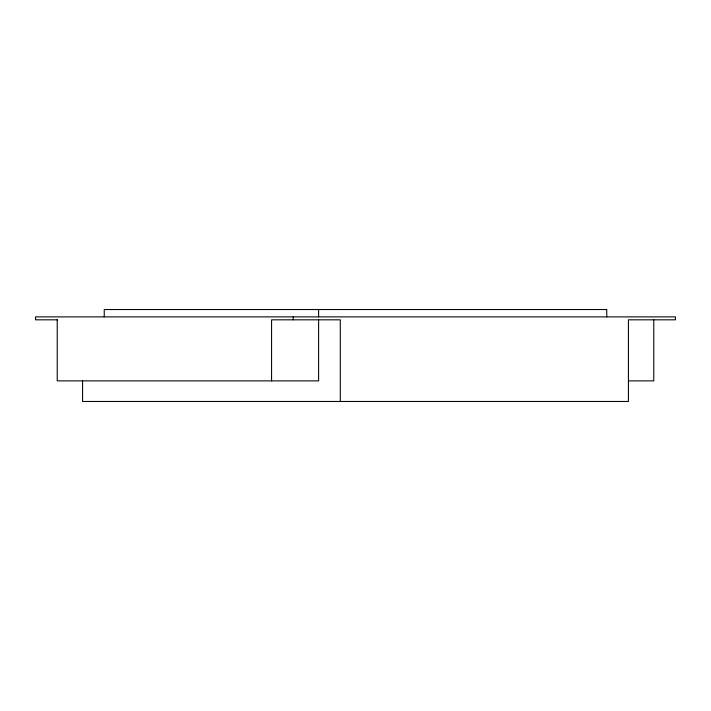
<?xml version="1.0" encoding="UTF-8"?>
<svg xmlns="http://www.w3.org/2000/svg" width="711" height="711" viewBox="0 0 711 711"><rect width="100%" height="100%" fill="white"/><g stroke="black" fill="none" stroke-linecap="round" stroke-linejoin="round"><path stroke-width="1.07" d="M57.422 319.826L35.55 319.826L35.55 316.884L675.45 316.884L675.45 319.826L628.426 319.826L628.426 401.475L82.574 401.475L82.574 380.874M628.622 380.874L653.773 380.874L653.773 319.826M606.75 316.884L606.75 309.525L104.25 309.525L104.25 316.884M340.285 401.475L340.285 319.826L271.575 319.826L271.575 380.874M318.608 309.525L318.608 316.884M318.608 319.826L318.608 380.874L57.227 380.874L57.227 319.826M293.252 316.884L293.252 319.826"/></g></svg>
